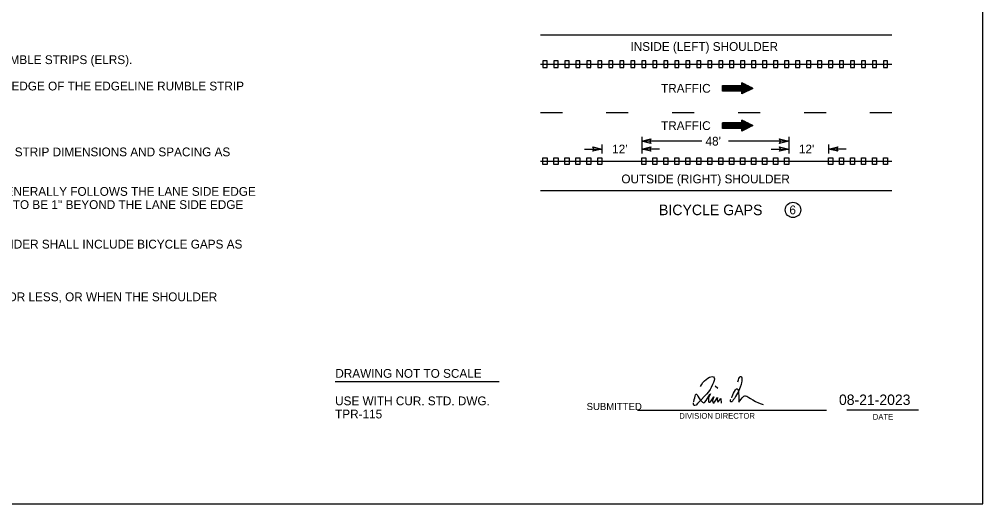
# Model space of a CAD drawing. Extents: x -5 to 1007, y -2 to 1000.
# Drawn here: x 14.76 to 41.29, y -1.71 to 11.64 of the extents above; entities that cross this region are included whole.
import ezdxf

# ---------------------------------------------------------------- set-up
doc = ezdxf.new("R2010")
doc.units = 0
for name, color, linetype in [('BR 2020 Reprint', 7, 'Continuous'), ('Level 1', 7, 'Continuous'), ('SB_STD_SEPIA', 7, 'Continuous'), ('TR 2024 Reprint', 7, 'Continuous')]:
    doc.layers.add(name, color=color, linetype=linetype)

msp = doc.modelspace()

# ---------------------------------------------------------------- linework, layer by layer
at = {"layer": 'Level 1'}
for p, q in [((29.107, 11.214), (38.787, 11.214)), ((29.107, 10.408), (38.787, 10.408)), ((29.107, 9.069), (29.712, 9.069)), ((30.922, 9.069), (31.527, 9.069)), ((32.737, 9.069), (33.342, 9.069)), ((34.552, 9.069), (35.157, 9.069)), ((36.367, 9.069), (36.972, 9.069)), ((38.182, 9.069), (38.787, 9.069)), ((31.899, 8.403), (31.899, 7.944)), ((33.556, 8.282), (31.899, 8.282)), ((35.946, 8.282), (34.289, 8.282)), ((35.946, 8.403), (35.946, 7.944)), ((30.319, 8.065), (30.803, 8.065)), ((30.803, 8.186), (30.803, 7.944)), ((32.383, 8.065), (31.899, 8.065)), ((31.899, 8.065), (32.003, 8.064)), ((35.462, 8.065), (35.946, 8.065)), ((37.042, 8.186), (37.042, 7.944)), ((37.526, 8.065), (37.042, 8.065)), ((29.107, 7.729), (38.787, 7.729)), ((29.107, 6.923), (38.787, 6.923))]:
    msp.add_line(p, q, dxfattribs=at)
for points in [[(-2.713, -1.709), (41.287, -1.709), (41.287, 24.991), (-2.713, 24.991)], [(29.177, 10.316), (29.291, 10.316), (29.291, 10.5), (29.177, 10.5)], [(29.479, 10.316), (29.593, 10.316), (29.593, 10.5), (29.479, 10.5)], [(29.782, 10.316), (29.896, 10.316), (29.896, 10.5), (29.782, 10.5)], [(30.084, 10.316), (30.198, 10.316), (30.198, 10.5), (30.084, 10.5)], [(30.387, 10.316), (30.501, 10.316), (30.501, 10.5), (30.387, 10.5)], [(30.689, 10.316), (30.803, 10.316), (30.803, 10.5), (30.689, 10.5)], [(30.992, 10.316), (31.106, 10.316), (31.106, 10.5), (30.992, 10.5)], [(31.294, 10.316), (31.408, 10.316), (31.408, 10.5), (31.294, 10.5)], [(31.597, 10.316), (31.711, 10.316), (31.711, 10.5), (31.597, 10.5)], [(31.899, 10.316), (32.013, 10.316), (32.013, 10.5), (31.899, 10.5)], [(32.202, 10.316), (32.316, 10.316), (32.316, 10.5), (32.202, 10.5)], [(32.504, 10.316), (32.618, 10.316), (32.618, 10.5), (32.504, 10.5)], [(32.807, 10.316), (32.921, 10.316), (32.921, 10.5), (32.807, 10.5)], [(33.109, 10.316), (33.223, 10.316), (33.223, 10.5), (33.109, 10.5)], [(33.412, 10.316), (33.526, 10.316), (33.526, 10.5), (33.412, 10.5)], [(33.714, 10.316), (33.828, 10.316), (33.828, 10.5), (33.714, 10.5)], [(34.017, 10.316), (34.131, 10.316), (34.131, 10.5), (34.017, 10.5)], [(34.319, 10.316), (34.433, 10.316), (34.433, 10.5), (34.319, 10.5)], [(34.622, 10.316), (34.736, 10.316), (34.736, 10.5), (34.622, 10.5)], [(34.924, 10.316), (35.038, 10.316), (35.038, 10.5), (34.924, 10.5)], [(35.227, 10.316), (35.341, 10.316), (35.341, 10.5), (35.227, 10.5)], [(35.529, 10.316), (35.643, 10.316), (35.643, 10.5), (35.529, 10.5)], [(35.832, 10.316), (35.946, 10.316), (35.946, 10.5), (35.832, 10.5)], [(36.134, 10.316), (36.248, 10.316), (36.248, 10.5), (36.134, 10.5)], [(36.437, 10.316), (36.551, 10.316), (36.551, 10.5), (36.437, 10.5)], [(36.739, 10.316), (36.853, 10.316), (36.853, 10.5), (36.739, 10.5)], [(37.042, 10.316), (37.156, 10.316), (37.156, 10.5), (37.042, 10.5)], [(37.344, 10.316), (37.458, 10.316), (37.458, 10.5), (37.344, 10.5)], [(37.647, 10.316), (37.761, 10.316), (37.761, 10.5), (37.647, 10.5)], [(37.949, 10.316), (38.063, 10.316), (38.063, 10.5), (37.949, 10.5)], [(38.252, 10.316), (38.366, 10.316), (38.366, 10.5), (38.252, 10.5)], [(38.554, 10.316), (38.668, 10.316), (38.668, 10.5), (38.554, 10.5)], [(34.96, 9.737), (34.654, 9.585), (34.654, 9.661), (34.119, 9.661), (34.119, 9.814), (34.654, 9.814), (34.654, 9.891)], [(34.96, 8.71), (34.654, 8.557), (34.654, 8.634), (34.119, 8.634), (34.119, 8.787), (34.654, 8.787), (34.654, 8.863)], [(31.899, 8.282), (32.153, 8.345), (32.121, 8.282), (32.153, 8.218)], [(35.946, 8.282), (35.692, 8.218), (35.723, 8.282), (35.692, 8.345)], [(30.803, 8.065), (30.549, 8.002), (30.581, 8.065), (30.549, 8.129)], [(31.899, 8.065), (32.153, 8.129), (32.121, 8.065), (32.153, 8.002)], [(35.946, 8.065), (35.692, 8.002), (35.723, 8.065), (35.692, 8.129)], [(37.042, 8.065), (37.296, 8.129), (37.264, 8.065), (37.296, 8.002)], [(29.177, 7.821), (29.291, 7.821), (29.291, 7.638), (29.177, 7.638)], [(29.479, 7.821), (29.593, 7.821), (29.593, 7.638), (29.479, 7.638)], [(29.782, 7.821), (29.896, 7.821), (29.896, 7.638), (29.782, 7.638)], [(30.084, 7.821), (30.198, 7.821), (30.198, 7.638), (30.084, 7.638)], [(30.387, 7.821), (30.501, 7.821), (30.501, 7.638), (30.387, 7.638)], [(30.689, 7.821), (30.803, 7.821), (30.803, 7.638), (30.689, 7.638)], [(31.899, 7.821), (32.013, 7.821), (32.013, 7.638), (31.899, 7.638)], [(32.202, 7.821), (32.316, 7.821), (32.316, 7.638), (32.202, 7.638)], [(32.504, 7.821), (32.618, 7.821), (32.618, 7.638), (32.504, 7.638)], [(32.807, 7.821), (32.921, 7.821), (32.921, 7.638), (32.807, 7.638)], [(33.109, 7.821), (33.223, 7.821), (33.223, 7.638), (33.109, 7.638)], [(33.412, 7.821), (33.526, 7.821), (33.526, 7.638), (33.412, 7.638)], [(33.714, 7.821), (33.828, 7.821), (33.828, 7.638), (33.714, 7.638)], [(34.017, 7.821), (34.131, 7.821), (34.131, 7.638), (34.017, 7.638)], [(34.319, 7.821), (34.433, 7.821), (34.433, 7.638), (34.319, 7.638)], [(34.622, 7.821), (34.736, 7.821), (34.736, 7.638), (34.622, 7.638)], [(34.924, 7.821), (35.038, 7.821), (35.038, 7.638), (34.924, 7.638)], [(35.227, 7.821), (35.341, 7.821), (35.341, 7.638), (35.227, 7.638)], [(35.529, 7.821), (35.643, 7.821), (35.643, 7.638), (35.529, 7.638)], [(35.832, 7.821), (35.946, 7.821), (35.946, 7.638), (35.832, 7.638)], [(37.042, 7.821), (37.156, 7.821), (37.156, 7.638), (37.042, 7.638)], [(37.344, 7.821), (37.458, 7.821), (37.458, 7.638), (37.344, 7.638)], [(37.647, 7.821), (37.761, 7.821), (37.761, 7.638), (37.647, 7.638)], [(37.949, 7.821), (38.063, 7.821), (38.063, 7.638), (37.949, 7.638)], [(38.252, 7.821), (38.366, 7.821), (38.366, 7.638), (38.252, 7.638)], [(38.554, 7.821), (38.668, 7.821), (38.668, 7.638), (38.554, 7.638)]]:
    msp.add_lwpolyline(points, close=True, dxfattribs=at)
for points in [[(34.662, 9.887), (34.654, 9.887)], [(34.677, 9.879), (34.654, 9.879)], [(34.692, 9.872), (34.654, 9.872)], [(34.707, 9.864), (34.654, 9.864)], [(34.723, 9.856), (34.654, 9.856)], [(34.738, 9.849), (34.654, 9.849)], [(34.753, 9.841), (34.654, 9.841)], [(34.768, 9.833), (34.654, 9.833)], [(34.784, 9.826), (34.654, 9.826)], [(34.784, 9.826), (34.654, 9.826)], [(34.799, 9.818), (34.654, 9.818)], [(34.814, 9.81), (34.119, 9.81)], [(34.829, 9.803), (34.119, 9.803)], [(34.845, 9.795), (34.119, 9.795)], [(34.86, 9.787), (34.119, 9.787)], [(34.875, 9.78), (34.119, 9.78)], [(34.89, 9.772), (34.119, 9.772)], [(34.906, 9.764), (34.119, 9.764)], [(34.921, 9.757), (34.119, 9.757)], [(34.936, 9.749), (34.119, 9.749)], [(34.951, 9.741), (34.119, 9.741)], [(34.954, 9.734), (34.119, 9.734)], [(34.939, 9.726), (34.119, 9.726)], [(34.939, 9.726), (34.119, 9.726)], [(34.923, 9.718), (34.119, 9.718)], [(34.908, 9.711), (34.119, 9.711)], [(34.893, 9.703), (34.119, 9.703)], [(34.877, 9.696), (34.119, 9.696)], [(34.862, 9.688), (34.119, 9.688)], [(34.846, 9.68), (34.119, 9.68)], [(34.831, 9.673), (34.119, 9.673)], [(34.816, 9.665), (34.119, 9.665)], [(34.808, 9.661), (34.119, 9.661)], [(34.793, 9.654), (34.654, 9.654)], [(34.777, 9.646), (34.654, 9.646)], [(34.762, 9.638), (34.654, 9.638)], [(34.747, 9.631), (34.654, 9.631)], [(34.731, 9.623), (34.654, 9.623)], [(34.716, 9.615), (34.654, 9.615)], [(34.7, 9.608), (34.654, 9.608)], [(34.685, 9.6), (34.654, 9.6)], [(34.67, 9.592), (34.654, 9.592)], [(34.655, 9.585), (34.654, 9.585)], [(34.814, 8.783), (34.119, 8.783)], [(34.829, 8.775), (34.119, 8.775)], [(34.845, 8.768), (34.119, 8.768)], [(34.86, 8.76), (34.119, 8.76)], [(34.662, 8.859), (34.654, 8.859)], [(34.677, 8.852), (34.654, 8.852)], [(34.692, 8.844), (34.654, 8.844)], [(34.707, 8.837), (34.654, 8.837)], [(34.723, 8.829), (34.654, 8.829)], [(34.738, 8.821), (34.654, 8.821)], [(34.753, 8.814), (34.654, 8.814)], [(34.768, 8.806), (34.654, 8.806)], [(34.784, 8.798), (34.654, 8.798)], [(34.784, 8.798), (34.654, 8.798)], [(34.799, 8.791), (34.654, 8.791)], [(34.875, 8.752), (34.119, 8.752)], [(34.89, 8.745), (34.119, 8.745)], [(34.906, 8.737), (34.119, 8.737)], [(34.921, 8.729), (34.119, 8.729)], [(34.936, 8.722), (34.119, 8.722)], [(34.951, 8.714), (34.119, 8.714)], [(34.954, 8.707), (34.119, 8.707)], [(34.939, 8.699), (34.119, 8.699)], [(34.939, 8.699), (34.119, 8.699)], [(34.923, 8.691), (34.119, 8.691)], [(34.908, 8.684), (34.119, 8.684)], [(34.893, 8.676), (34.119, 8.676)], [(34.877, 8.668), (34.119, 8.668)], [(34.862, 8.661), (34.119, 8.661)], [(34.846, 8.653), (34.119, 8.653)], [(34.831, 8.645), (34.119, 8.645)], [(34.816, 8.637), (34.119, 8.637)], [(34.808, 8.634), (34.119, 8.634)], [(34.793, 8.626), (34.654, 8.626)], [(34.777, 8.618), (34.654, 8.618)], [(34.762, 8.611), (34.654, 8.611)], [(34.747, 8.603), (34.654, 8.603)], [(34.731, 8.596), (34.654, 8.596)], [(34.716, 8.588), (34.654, 8.588)], [(34.7, 8.58), (34.654, 8.58)], [(34.685, 8.573), (34.654, 8.573)], [(34.67, 8.565), (34.654, 8.565)], [(34.655, 8.557), (34.654, 8.557)], [(23.457, 1.658), (27.969, 1.658)]]:
    msp.add_lwpolyline(points, dxfattribs=at)
msp.add_circle((36.063, 6.388), 0.212, dxfattribs=at)
at = {"layer": 'SB_STD_SEPIA'}
for p, q in [((31.784, 0.87), (36.982, 0.87)), ((39.516, 0.87), (37.547, 0.87))]:
    msp.add_line(p, q, dxfattribs=at)
at = {"layer": 'TR 2024 Reprint'}
msp.add_line((33.923, 1.536), (33.998, 1.476), dxfattribs=at)
for points in [[(33.517, 1.524), (33.543, 1.565), (33.584, 1.628), (33.626, 1.677), (33.672, 1.713), (33.717, 1.75), (33.764, 1.776), (33.804, 1.791), (33.837, 1.794), (33.874, 1.789), (33.897, 1.765), (33.899, 1.732), (33.897, 1.691), (33.877, 1.636), (33.847, 1.575), (33.807, 1.494), (33.782, 1.443), (33.738, 1.376), (33.684, 1.315), (33.63, 1.254), (33.533, 1.153), (33.473, 1.091), (33.433, 1.05), (33.393, 1.008), (33.36, 0.995), (33.341, 0.994), (33.33, 1.012), (33.326, 1.037), (33.322, 1.074)], [(34.544, 1.651), (34.562, 1.703), (34.576, 1.744), (34.59, 1.771), (34.603, 1.788), (34.62, 1.797), (34.633, 1.797), (34.644, 1.786), (34.655, 1.758), (34.658, 1.722), (34.654, 1.671), (34.648, 1.633), (34.633, 1.576), (34.608, 1.508), (34.59, 1.458), (34.561, 1.385), (34.538, 1.337), (34.512, 1.291), (34.482, 1.244), (34.448, 1.192), (34.418, 1.152), (34.394, 1.12), (34.375, 1.102), (34.365, 1.101), (34.351, 1.099), (34.346, 1.111), (34.343, 1.128), (34.343, 1.154), (34.348, 1.166)], [(34.382, 1.209), (34.392, 1.25), (34.408, 1.295), (34.428, 1.342), (34.45, 1.385), (34.478, 1.426), (34.496, 1.446), (34.51, 1.455), (34.525, 1.457), (34.539, 1.448), (34.55, 1.431), (34.563, 1.36), (34.568, 1.244), (34.569, 1.148), (34.569, 1.086), (34.603, 1.129), (34.636, 1.176), (34.662, 1.213), (34.69, 1.24), (34.711, 1.259), (34.733, 1.266), (34.756, 1.267), (34.794, 1.252), (34.843, 1.222), (34.892, 1.192), (34.955, 1.153), (35.028, 1.113), (35.114, 1.071), (35.189, 1.042), (35.245, 1.029)], [(33.331, 1.095), (33.346, 1.16), (33.359, 1.214), (33.369, 1.256), (33.381, 1.294), (33.394, 1.309), (33.405, 1.31), (33.425, 1.296), (33.445, 1.26), (33.473, 1.209), (33.51, 1.153), (33.55, 1.112), (33.571, 1.089), (33.587, 1.08), (33.611, 1.074), (33.625, 1.081), (33.639, 1.093), (33.672, 1.137), (33.777, 1.304), (33.789, 1.324), (33.743, 1.234), (33.737, 1.202), (33.734, 1.168), (33.732, 1.133), (33.735, 1.108), (33.743, 1.092), (33.756, 1.086), (33.775, 1.089), (33.792, 1.103), (33.879, 1.24), (33.852, 1.163), (33.849, 1.128), (33.852, 1.096), (33.865, 1.075), (33.874, 1.07), (33.892, 1.071), (33.905, 1.086), (33.988, 1.22), (33.978, 1.176), (33.977, 1.151), (33.982, 1.131), (33.993, 1.102), (34.003, 1.102), (34.075, 1.188), (34.082, 1.067)]]:
    msp.add_lwpolyline(points, dxfattribs=at)

# ---------------------------------------------------------------- texts
at = {"layer": 'BR 2020 Reprint'}
msp.add_text('08-21-2023', height=0.2878, dxfattribs=at).set_placement((37.329, 1.013))
at = {"layer": 'Level 1'}
for s, height, p in [('INSIDE (LEFT) SHOULDER', 0.242, (31.588, 10.769)), ('FOR MULTI-LANE ROADWAYS, THE RUMBLE TYPE TO BE INSTALLED IS EDGELINE RUMBLE STRIPS (ELRS).', 0.242, (1.024, 10.406)), ('FOR EDGELINE RUMBLE STRIPS, THE SHOULDER WIDTH (Z) IS FROM THE LANE SIDE EDGE OF THE EDGELINE RUMBLE STRIP ', 0.242, (1.024, 9.68)), ('TRAFFIC', 0.242, (32.43, 9.617)), ('TRAFFIC', 0.242, (32.43, 8.589)), ("48'", 0.242, (33.655, 8.161)), ('THE DIMENSIONS SHOWN ON THIS DRAWING ARE APPROXIMATE. MAINTAIN RUMBLE STRIP DIMENSIONS AND SPACING AS ', 0.242, (1.024, 7.865)), ("12'", 0.242, (31.084, 7.944)), ("12'", 0.242, (36.226, 7.944)), ('OUTSIDE (RIGHT) SHOULDER', 0.242, (31.338, 7.12)), ('PLACE THE EDGELINE MARKING SO THAT THE LANE SIDE EDGE OF THE MARKING GENERALLY FOLLOWS THE LANE SIDE EDGE ', 0.242, (1.024, 6.776)), ("OF THE RUMBLE STRIP. THE TARGET IS FOR THE LANE SIDE EDGE OF THE MARKING TO BE 1'' BEYOND THE LANE SIDE EDGE ", 0.242, (1.024, 6.413)), ('BICYCLE GAPS', 0.2904, (32.373, 6.243)), ('6', 0.242, (35.964, 6.267)), ("EDGELINE RUMBLE STRIPS ALONG OUTSIDE (RIGHT) SHOULDERS THAT ARE 3' OR WIDER SHALL INCLUDE BICYCLE GAPS AS ", 0.242, (1.024, 5.324)), ('RUMBLE STRIPS SHOULD BE OMITTED WHERE THE POSTED SPEED LIMIT IS 45 MPH OR LESS, OR WHEN THE SHOULDER ', 0.242, (1.024, 3.872)), ('DRAWING NOT TO SCALE', 0.242, (23.462, 1.762)), ('USE WITH CUR. STD. DWG.', 0.242, (23.456, 1.005)), ('TPR-115', 0.242, (23.456, 0.642))]:
    msp.add_text(s, height=height, dxfattribs=at).set_placement(p)
at = {"layer": 'SB_STD_SEPIA'}
for s, height, p in [('SUBMITTED', 0.1968, (30.381, 0.873)), ('DIVISION DIRECTOR', 0.15746, (32.933, 0.634)), ('DATE', 0.1575, (38.261, 0.607))]:
    msp.add_text(s, height=height, dxfattribs=at).set_placement(p)

doc.saveas('drawing.dxf')
